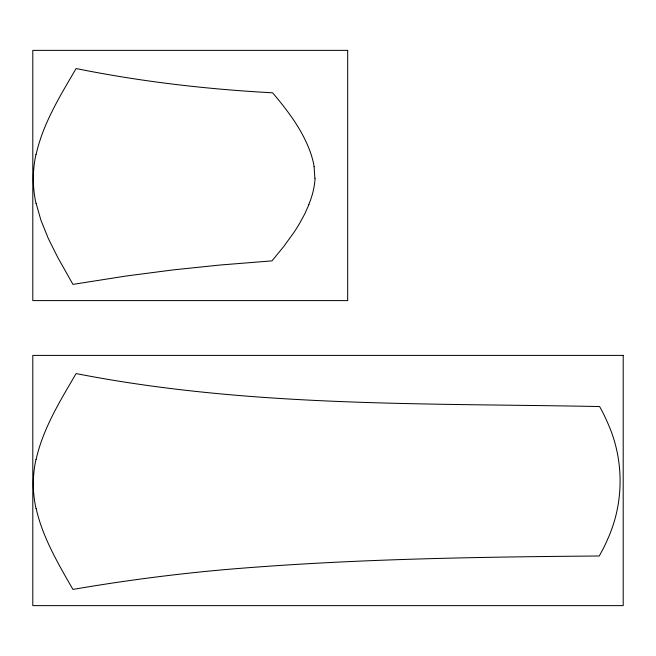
<?xml version="1.0" encoding="UTF-8"?>
<svg xmlns="http://www.w3.org/2000/svg" width="656" height="656" viewBox="0 0 656 656"><rect width="100%" height="100%" fill="white"/><g stroke="black" fill="none" stroke-linecap="round" stroke-linejoin="round"><path stroke-width="0.98" d="M314.855 178.252L314.101 166.747M36.121 154.414C43.091 123.254 60.213 95.792 76.096 68.544C140.86 81.623 206.624 89.257 272.576 92.799C288.255 111.282 303.351 131.167 311.116 154.406A80.376 80.376 0 0 1 314.126 166.747M36.121 459.446C43.099 428.286 60.204 400.824 76.096 373.567C248.337 407.31 424.924 403.079 599.609 406.548L600.486 408.13A165.345 165.345 0 0 1 607.366 422.202C624.176 458.839 624.356 502.242 607.743 538.978A165.082 165.082 0 0 1 603.643 547.858L599.289 555.993C474.928 557.001 350.419 558.961 226.435 569.482C175.021 573.984 123.804 580.691 72.939 589.416C68.864 582.413 64.846 575.378 60.934 568.293C50.512 549.408 40.918 529.753 36.178 508.589M308.976 204.5L304.72 214.012L299.341 223.86A191.363 191.363 0 0 1 293.904 232.462L283.581 246.738L271.961 260.883L220.416 264.991L173.66 269.837L126.559 275.955L72.939 284.384L57.703 257.324L48.273 238.407L40.893 220.08L36.178 203.565M36.031 508.621A114.718 114.718 0 0 1 35.965 459.413M36.031 203.59A114.718 114.718 0 0 1 35.965 154.381M315.101 178.268A80.098 80.098 0 0 1 308.796 204.426M347.68 50.373L32.8 50.373L32.8 300.596L347.68 300.596L347.68 50.373M623.2 355.404L32.8 355.404L32.8 605.627L623.2 605.627L623.2 355.404"/></g></svg>
